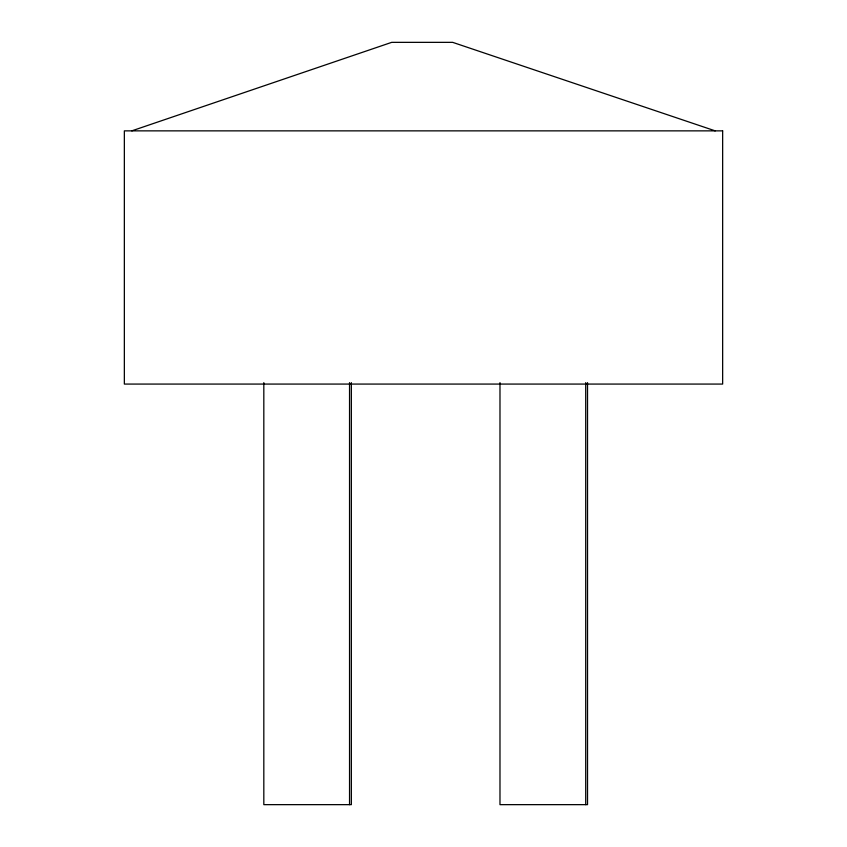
<?xml version="1.0" encoding="UTF-8"?>
<svg xmlns="http://www.w3.org/2000/svg" width="847" height="847" viewBox="0 0 847 847"><rect width="100%" height="100%" fill="white"/><g stroke="black" fill="none" stroke-linecap="round" stroke-linejoin="round"><path stroke-width="1.27" d="M131.783 130.862L391.706 42.35L452.669 42.35L715.217 130.862M587.522 382.632L587.522 804.65L499.984 804.65L499.984 382.632M585.711 382.632L585.711 804.65M351.357 382.632L351.357 804.65L263.819 804.65L263.819 382.632M349.546 382.632L349.546 804.65M722.65 130.862L124.35 130.862L124.35 384.072L722.65 384.072L722.65 130.862"/></g></svg>
